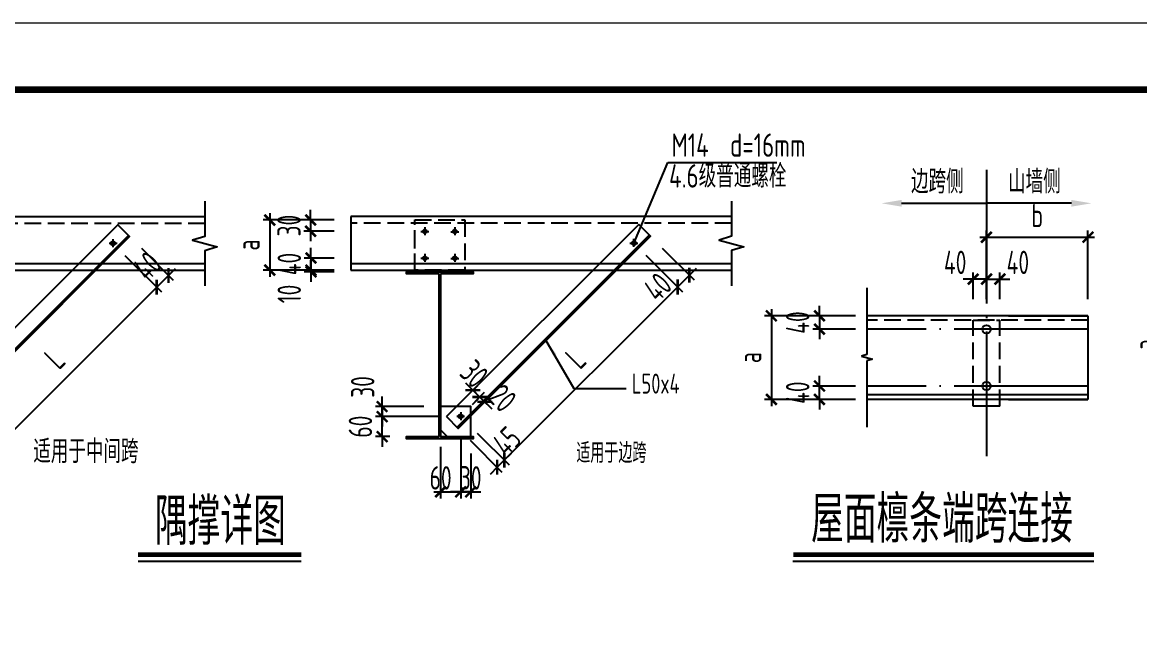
# Model space of a CAD drawing. Extents: x 287065 to 1473467, y 284802 to 344222.
# Drawn here: x 1424500 to 1441221, y 317801 to 326832 of the extents above; entities that cross this region are included whole.
import ezdxf

# ---------------------------------------------------------------- set-up
doc = ezdxf.new("R2010")
doc.units = 0
doc.header["$LTSCALE"] = 1000
doc.linetypes.add('DASH', pattern=[0.35, 0.25, -0.1])
doc.linetypes.add('DOTE', pattern=[2.42, 2, -0.2, 0.02, -0.2])
doc.layers.get('0').update_dxf_attribs({"linetype": 'CONTINUOUS'})
doc.layers.get('DEFPOINTS').update_dxf_attribs({"linetype": 'CONTINUOUS'})
for name, color, linetype in [('1', 3, 'CONTINUOUS'), ('BEAM_CON', 4, 'CONTINUOUS'), ('DIM', 3, 'CONTINUOUS'), ('DOTE', 8, 'DOTE'), ('FRAME', 3, 'CONTINUOUS'), ('NUM', 3, 'CONTINUOUS'), ('OTHER', 7, 'CONTINUOUS'), ('TEXT', 7, 'CONTINUOUS'), ('THIN', 7, 'CONTINUOUS'), ('填充', 8, 'CONTINUOUS'), ('建筑', 3, 'CONTINUOUS'), ('标注', 1, 'CONTINUOUS')]:
    doc.layers.add(name, color=color, linetype=linetype)
doc.styles.add('TSSD_Dimension', font='tssdeng.shx', dxfattribs={"width": 0.7, "bigfont": 'hztxt.shx'})
doc.styles.add('TSSD_Rein', font='tssdeng.shx', dxfattribs={"width": 0.7, "bigfont": 'hztxt.shx'})
doc.dimstyles.new('TSSD_100_100', dxfattribs={"dimtxt": 350, "dimasz": 150, "dimexe": 100, "dimexo": 250, "dimgap": 150, "dimtad": 1, "dimdec": 0, "dimzin": 0, "dimdsep": 46, "dimtxsty": 'TSSD_Dimension', "dimblk": 'ARCHTICK', "dimcen": 0, "dimdle": 100, "dimclrd": 3, "dimclre": 3, "dimclrt": 7, "dimadec": 0, "dimazin": 0, "dimtfac": 1, "dimtdec": 0, "dimtix": 1, "dimtmove": 2, "dimatfit": 3, "dimfxl": 100, "dimtolj": 1, "dimtzin": 0, "dimarcsym": 0})

# ---------------------------------------------------------------- blocks, each defined once
blk = doc.blocks.new('A$C2F0C53E4')
at = {"layer": 'FRAME'}
for points in [[(10, 42010, 20, 20, 0), (10, 10, 20, 20, 0), (59410, 10, 20, 20, 0), (59410, 42010, 20, 20, 0)], [(2510, 41010, 100, 100, 0), (2510, 1010, 100, 100, 0), (58410, 1010, 100, 100, 0), (58410, 41010, 100, 100, 0)]]:
    blk.add_lwpolyline(points, format="xyseb", close=True, dxfattribs=at)
blk = doc.blocks.new('_ARCHTICK')
at = {"color": 0}
blk.add_lwpolyline([(-0.53, -0.53, 0.25, 0.25, 0), (0.53, 0.53, 0.5, 0.5, 0)], format="xyseb", dxfattribs=at)
blk = doc.blocks.new('*D838')
at = {"layer": 'DEFPOINTS', "color": 0}
for p in [(1443345, 323130), (1441628, 320880), (1443345, 320880)]:
    blk.add_point(p, dxfattribs=at)
at = {"layer": 'DIM', "color": 3, "lineweight": -2}
for p, q in [((1441628, 323230), (1441628, 320780)), ((1443095, 323130), (1441528, 323130)), ((1443095, 320880), (1441528, 320880))]:
    blk.add_line(p, q, dxfattribs=at)
at = {"layer": 'DIM', "color": 3, "lineweight": -2, "xscale": 150, "yscale": 150, "zscale": 150}
for p, rotation in [((1441628, 323130), 90), ((1441628, 320880), 270)]:
    blk.add_blockref('_ARCHTICK', p, dxfattribs=dict(at, rotation=rotation))
at = {"layer": 'DIM', "color": 7, "insert": (1441303, 322005), "char_height": 350, "attachment_point": 5, "rotation": 90, "style": 'TSSD_Dimension'}
blk.add_mtext('\\A1;a', dxfattribs=at)
blk = doc.blocks.new('*D847')
at = {"layer": 'DEFPOINTS', "color": 0}
for p in [(1426105, 323626), (1425857, 323520), (1426687, 323043)]:
    blk.add_point(p, dxfattribs=at)
at = {"layer": 'DIM', "color": 3, "lineweight": -2}
for p, q in [((1426282, 323449), (1426758, 322972)), ((1426034, 323343), (1426581, 322796)), ((1426511, 322866), (1426687, 323043)), ((1426687, 323043), (1426793, 323149)), ((1426511, 322866), (1426405, 322760))]:
    blk.add_line(p, q, dxfattribs=at)
at = {"layer": 'DIM', "color": 3, "lineweight": -2, "xscale": 150, "yscale": 150, "zscale": 150}
for p, rotation in [((1426687, 323043), 224.9999999999957), ((1426511, 322866), 44.9999999999956)]:
    blk.add_blockref('_ARCHTICK', p, dxfattribs=dict(at, rotation=rotation))
at = {"layer": 'DIM', "color": 7, "insert": (1426369, 323185), "char_height": 350, "attachment_point": 5, "rotation": 45, "style": 'TSSD_Dimension'}
blk.add_mtext('\\A1;40', dxfattribs=at)
blk = doc.blocks.new('*D849')
at = {"layer": 'DEFPOINTS', "color": 0}
for p in [(1425857, 323520), (1426511, 322866), (1423335, 320856)]:
    blk.add_point(p, dxfattribs=at)
at = {"layer": 'DIM', "color": 3, "lineweight": -2}
for p, q in [((1426034, 323343), (1426581, 322796)), ((1423847, 320203), (1426581, 322937)), ((1423512, 320679), (1423988, 320203))]:
    blk.add_line(p, q, dxfattribs=at)
at = {"layer": 'DIM', "color": 3, "lineweight": -2, "xscale": 150, "yscale": 150, "zscale": 150}
for p, rotation in [((1426511, 322866), 44.99999999999562), ((1423918, 320273), 224.9999999999957)]:
    blk.add_blockref('_ARCHTICK', p, dxfattribs=dict(at, rotation=rotation))
at = {"layer": 'DIM', "color": 7, "insert": (1424984, 321800), "char_height": 350, "attachment_point": 5, "rotation": 45, "style": 'TSSD_Dimension'}
blk.add_mtext('\\A1;L', dxfattribs=at)
blk = doc.blocks.new('*D897')
at = {"layer": 'DEFPOINTS', "color": 0}
for p in [(1437219, 322438), (1436429, 322238), (1437219, 322238)]:
    blk.add_point(p, dxfattribs=at)
at = {"layer": 'DIM', "color": 3, "lineweight": -2}
for p, q in [((1436429, 322438), (1436429, 322588)), ((1436969, 322438), (1436329, 322438)), ((1436429, 322438), (1436429, 322238)), ((1436969, 322238), (1436329, 322238)), ((1436429, 322238), (1436429, 322088))]:
    blk.add_line(p, q, dxfattribs=at)
at = {"layer": 'DIM', "color": 3, "lineweight": -2, "xscale": 150, "yscale": 150, "zscale": 150}
for p, rotation in [((1436429, 322438), 270), ((1436429, 322238), 90)]:
    blk.add_blockref('_ARCHTICK', p, dxfattribs=dict(at, rotation=rotation))
at = {"layer": 'DIM', "color": 7, "insert": (1436104, 322338), "char_height": 350, "attachment_point": 5, "rotation": 90, "style": 'TSSD_Dimension'}
blk.add_mtext('\\A1;40', dxfattribs=at)
blk = doc.blocks.new('*D898')
at = {"layer": 'DEFPOINTS', "color": 0}
for p in [(1436429, 321388), (1437219, 321388), (1437219, 321188)]:
    blk.add_point(p, dxfattribs=at)
at = {"layer": 'DIM', "color": 3, "lineweight": -2}
for p, q in [((1436429, 321388), (1436429, 321538)), ((1436969, 321388), (1436329, 321388)), ((1436429, 321188), (1436429, 321388)), ((1436969, 321188), (1436329, 321188)), ((1436429, 321188), (1436429, 321038))]:
    blk.add_line(p, q, dxfattribs=at)
at = {"layer": 'DIM', "color": 3, "lineweight": -2, "xscale": 150, "yscale": 150, "zscale": 150}
for p, rotation in [((1436429, 321388), 270), ((1436429, 321188), 90)]:
    blk.add_blockref('_ARCHTICK', p, dxfattribs=dict(at, rotation=rotation))
at = {"layer": 'DIM', "color": 7, "insert": (1436104, 321288), "char_height": 350, "attachment_point": 5, "rotation": 90, "style": 'TSSD_Dimension'}
blk.add_mtext('\\A1;40', dxfattribs=at)
blk = doc.blocks.new('*D899')
at = {"layer": 'DEFPOINTS', "color": 0}
for p in [(1437219, 322438), (1435709, 321188), (1437219, 321188)]:
    blk.add_point(p, dxfattribs=at)
at = {"layer": 'DIM', "color": 3, "lineweight": -2}
for p, q in [((1435709, 322538), (1435709, 321088)), ((1436969, 322438), (1435609, 322438)), ((1436969, 321188), (1435609, 321188))]:
    blk.add_line(p, q, dxfattribs=at)
at = {"layer": 'DIM', "color": 3, "lineweight": -2, "xscale": 150, "yscale": 150, "zscale": 150}
for p, rotation in [((1435709, 322438), 90), ((1435709, 321188), 270)]:
    blk.add_blockref('_ARCHTICK', p, dxfattribs=dict(at, rotation=rotation))
at = {"layer": 'DIM', "color": 7, "insert": (1435384, 321813), "char_height": 350, "attachment_point": 5, "rotation": 90, "style": 'TSSD_Dimension'}
blk.add_mtext('\\A1;a', dxfattribs=at)
blk = doc.blocks.new('*D900')
at = {"layer": 'DEFPOINTS', "color": 0}
for p in [(1438729, 322988), (1438729, 322438), (1438929, 322488)]:
    blk.add_point(p, dxfattribs=at)
at = {"layer": 'DIM', "color": 3, "lineweight": -2}
for p, q in [((1438729, 322688), (1438729, 323088)), ((1438929, 322738), (1438929, 323088)), ((1438729, 322988), (1438579, 322988)), ((1438929, 322988), (1438729, 322988)), ((1438929, 322988), (1439079, 322988))]:
    blk.add_line(p, q, dxfattribs=at)
at = {"layer": 'DIM', "color": 3, "lineweight": -2, "xscale": 150, "yscale": 150, "zscale": 150}
blk.add_blockref('_ARCHTICK', (1438729, 322988), dxfattribs=at)
at = {"layer": 'DIM', "color": 3, "lineweight": -2, "xscale": 150, "yscale": 150, "zscale": 150, "rotation": 180}
blk.add_blockref('_ARCHTICK', (1438929, 322988), dxfattribs=at)
at = {"layer": 'DIM', "color": 7, "insert": (1438460, 323238), "char_height": 350, "attachment_point": 5, "style": 'TSSD_Dimension'}
blk.add_mtext('\\A1;40', dxfattribs=at)
blk = doc.blocks.new('*D901')
at = {"layer": 'DEFPOINTS', "color": 0}
for p in [(1439129, 322988), (1438929, 322488), (1439129, 322438)]:
    blk.add_point(p, dxfattribs=at)
at = {"layer": 'DIM', "color": 3, "lineweight": -2}
for p, q in [((1438929, 322738), (1438929, 323088)), ((1439129, 322688), (1439129, 323088)), ((1438929, 322988), (1438779, 322988)), ((1438929, 322988), (1439129, 322988)), ((1439129, 322988), (1439279, 322988))]:
    blk.add_line(p, q, dxfattribs=at)
at = {"layer": 'DIM', "color": 3, "lineweight": -2, "xscale": 150, "yscale": 150, "zscale": 150}
blk.add_blockref('_ARCHTICK', (1438929, 322988), dxfattribs=at)
at = {"layer": 'DIM', "color": 3, "lineweight": -2, "xscale": 150, "yscale": 150, "zscale": 150, "rotation": 180}
blk.add_blockref('_ARCHTICK', (1439129, 322988), dxfattribs=at)
at = {"layer": 'DIM', "color": 7, "insert": (1439398, 323238), "char_height": 350, "attachment_point": 5, "style": 'TSSD_Dimension'}
blk.add_mtext('\\A1;40', dxfattribs=at)
blk = doc.blocks.new('*D902')
at = {"layer": 'DEFPOINTS', "color": 0}
for p in [(1440447, 323615), (1438929, 322438), (1440447, 322438)]:
    blk.add_point(p, dxfattribs=at)
at = {"layer": 'DIM', "color": 3, "lineweight": -2}
for p, q in [((1438929, 322688), (1438929, 323715)), ((1440447, 322688), (1440447, 323715)), ((1438829, 323615), (1440547, 323615))]:
    blk.add_line(p, q, dxfattribs=at)
at = {"layer": 'DIM', "color": 3, "lineweight": -2, "xscale": 150, "yscale": 150, "zscale": 150, "rotation": 180}
blk.add_blockref('_ARCHTICK', (1438929, 323615), dxfattribs=at)
at = {"layer": 'DIM', "color": 3, "lineweight": -2, "xscale": 150, "yscale": 150, "zscale": 150}
blk.add_blockref('_ARCHTICK', (1440447, 323615), dxfattribs=at)
at = {"layer": 'DIM', "color": 7, "insert": (1439688, 323940), "char_height": 350, "attachment_point": 5, "style": 'TSSD_Dimension'}
blk.add_mtext('\\A1;b', dxfattribs=at)
blk = doc.blocks.new('*D918')
at = {"layer": 'DEFPOINTS', "color": 0}
for p in [(1431060, 320876), (1431210, 320630), (1431060, 319805)]:
    blk.add_point(p, dxfattribs=at)
at = {"layer": 'DIM', "color": 3, "lineweight": -2}
for p, q in [((1431060, 320626), (1431060, 319705)), ((1431210, 320380), (1431210, 319705)), ((1431060, 319805), (1430910, 319805)), ((1431210, 319805), (1431060, 319805)), ((1431210, 319805), (1431360, 319805))]:
    blk.add_line(p, q, dxfattribs=at)
at = {"layer": 'DIM', "color": 3, "lineweight": -2, "xscale": 150, "yscale": 150, "zscale": 150}
blk.add_blockref('_ARCHTICK', (1431060, 319805), dxfattribs=at)
at = {"layer": 'DIM', "color": 3, "lineweight": -2, "xscale": 150, "yscale": 150, "zscale": 150, "rotation": 180}
blk.add_blockref('_ARCHTICK', (1431210, 319805), dxfattribs=at)
at = {"layer": 'DIM', "color": 7, "insert": (1431210, 320013), "char_height": 350, "attachment_point": 5, "style": 'TSSD_Dimension'}
blk.add_mtext('\\A1;30', dxfattribs=at)
blk = doc.blocks.new('*D919')
at = {"layer": 'DEFPOINTS', "color": 0}
for p in [(1431060, 320876), (1430760, 320730), (1431060, 319805)]:
    blk.add_point(p, dxfattribs=at)
at = {"layer": 'DIM', "color": 3, "lineweight": -2}
for p, q in [((1431060, 320626), (1431060, 319705)), ((1430760, 320480), (1430760, 319705)), ((1430660, 319805), (1431160, 319805))]:
    blk.add_line(p, q, dxfattribs=at)
at = {"layer": 'DIM', "color": 3, "lineweight": -2, "xscale": 150, "yscale": 150, "zscale": 150, "rotation": 180}
blk.add_blockref('_ARCHTICK', (1430760, 319805), dxfattribs=at)
at = {"layer": 'DIM', "color": 3, "lineweight": -2, "xscale": 150, "yscale": 150, "zscale": 150}
blk.add_blockref('_ARCHTICK', (1431060, 319805), dxfattribs=at)
at = {"layer": 'DIM', "color": 7, "insert": (1430760, 320013), "char_height": 350, "attachment_point": 5, "style": 'TSSD_Dimension'}
blk.add_mtext('\\A1;60', dxfattribs=at)
blk = doc.blocks.new('*D920')
at = {"layer": 'DEFPOINTS', "color": 0}
for p in [(1429418, 323304), (1428820, 323123), (1429418, 323123)]:
    blk.add_point(p, dxfattribs=at)
at = {"layer": 'DIM', "color": 3, "lineweight": -2}
for p, q in [((1428820, 323304), (1428820, 323454)), ((1429168, 323304), (1428720, 323304)), ((1428820, 323304), (1428820, 323123)), ((1429168, 323123), (1428720, 323123)), ((1428820, 323123), (1428820, 322973))]:
    blk.add_line(p, q, dxfattribs=at)
at = {"layer": 'DIM', "color": 3, "lineweight": -2, "xscale": 150, "yscale": 150, "zscale": 150}
for p, rotation in [((1428820, 323304), 270), ((1428820, 323123), 90)]:
    blk.add_blockref('_ARCHTICK', p, dxfattribs=dict(at, rotation=rotation))
at = {"layer": 'DIM', "color": 7, "insert": (1428495, 323214), "char_height": 350, "attachment_point": 5, "rotation": 90, "style": 'TSSD_Dimension'}
blk.add_mtext('\\A1;40', dxfattribs=at)
blk = doc.blocks.new('*D921')
at = {"layer": 'DEFPOINTS', "color": 0}
for p in [(1433900, 323629), (1433653, 323523), (1434483, 323047)]:
    blk.add_point(p, dxfattribs=at)
at = {"layer": 'DIM', "color": 3, "lineweight": -2}
for p, q in [((1434077, 323452), (1434554, 322976)), ((1433830, 323346), (1434377, 322799)), ((1434306, 322870), (1434483, 323047)), ((1434483, 323047), (1434589, 323153)), ((1434306, 322870), (1434200, 322764))]:
    blk.add_line(p, q, dxfattribs=at)
at = {"layer": 'DIM', "color": 3, "lineweight": -2, "xscale": 150, "yscale": 150, "zscale": 150}
for p, rotation in [((1434483, 323047), 224.9999999999957), ((1434306, 322870), 44.9999999999956)]:
    blk.add_blockref('_ARCHTICK', p, dxfattribs=dict(at, rotation=rotation))
at = {"layer": 'DIM', "color": 7, "insert": (1434006, 322870), "char_height": 350, "attachment_point": 5, "rotation": 45, "style": 'TSSD_Dimension'}
blk.add_mtext('\\A1;40', dxfattribs=at)
blk = doc.blocks.new('*D922')
at = {"layer": 'DEFPOINTS', "color": 0}
for p in [(1433653, 323523), (1434306, 322870), (1431131, 320859)]:
    blk.add_point(p, dxfattribs=at)
at = {"layer": 'DIM', "color": 3, "lineweight": -2}
for p, q in [((1433830, 323346), (1434377, 322799)), ((1431642, 320206), (1434377, 322941)), ((1431307, 320683), (1431784, 320206))]:
    blk.add_line(p, q, dxfattribs=at)
at = {"layer": 'DIM', "color": 3, "lineweight": -2, "xscale": 150, "yscale": 150, "zscale": 150}
for p, rotation in [((1434306, 322870), 44.99999999999562), ((1431713, 320277), 224.9999999999957)]:
    blk.add_blockref('_ARCHTICK', p, dxfattribs=dict(at, rotation=rotation))
at = {"layer": 'DIM', "color": 7, "insert": (1432780, 321803), "char_height": 350, "attachment_point": 5, "rotation": 45, "style": 'TSSD_Dimension'}
blk.add_mtext('\\A1;L', dxfattribs=at)
blk = doc.blocks.new('*D923')
at = {"layer": 'DEFPOINTS', "color": 0}
for p in [(1430760, 321080), (1429884, 320930), (1431000, 320930)]:
    blk.add_point(p, dxfattribs=at)
at = {"layer": 'DIM', "color": 3, "lineweight": -2}
for p, q in [((1429884, 321080), (1429884, 321230)), ((1430510, 321080), (1429784, 321080)), ((1429884, 321080), (1429884, 320930)), ((1430750, 320930), (1429784, 320930)), ((1429884, 320930), (1429884, 320780))]:
    blk.add_line(p, q, dxfattribs=at)
at = {"layer": 'DIM', "color": 3, "lineweight": -2, "xscale": 150, "yscale": 150, "zscale": 150}
for p, rotation in [((1429884, 321080), 270), ((1429884, 320930), 90)]:
    blk.add_blockref('_ARCHTICK', p, dxfattribs=dict(at, rotation=rotation))
at = {"layer": 'DIM', "color": 7, "insert": (1429594, 321374), "char_height": 350, "attachment_point": 5, "rotation": 90, "style": 'TSSD_Dimension'}
blk.add_mtext('\\A1;30', dxfattribs=at)
blk = doc.blocks.new('*D924')
at = {"layer": 'DEFPOINTS', "color": 0}
for p in [(1431347, 321223), (1431000, 321082), (1431103, 320979)]:
    blk.add_point(p, dxfattribs=at)
at = {"layer": 'DIM', "color": 3, "lineweight": -2}
for p, q in [((1431244, 321326), (1431138, 321432)), ((1431176, 321259), (1431315, 321397)), ((1431244, 321326), (1431347, 321223)), ((1431279, 321156), (1431418, 321294)), ((1431347, 321223), (1431453, 321117))]:
    blk.add_line(p, q, dxfattribs=at)
at = {"layer": 'DIM', "color": 3, "lineweight": -2, "xscale": 150, "yscale": 150, "zscale": 150}
for p, rotation in [((1431244, 321326), 315.0000000000648), ((1431347, 321223), 135.0000000000648)]:
    blk.add_blockref('_ARCHTICK', p, dxfattribs=dict(at, rotation=rotation))
at = {"layer": 'DIM', "color": 7, "insert": (1431263, 321570), "char_height": 350, "attachment_point": 5, "rotation": 315, "style": 'TSSD_Dimension'}
blk.add_mtext('\\A1;30', dxfattribs=at)
blk = doc.blocks.new('*D925')
at = {"layer": 'DEFPOINTS', "color": 0}
for p in [(1431025, 320753), (1431131, 320859), (1431713, 320277)]:
    blk.add_point(p, dxfattribs=at)
at = {"layer": 'DIM', "color": 3, "lineweight": -2}
for p, q in [((1431201, 320577), (1431678, 320100)), ((1431307, 320683), (1431784, 320206)), ((1431713, 320277), (1431819, 320383)), ((1431607, 320171), (1431713, 320277)), ((1431607, 320171), (1431501, 320065))]:
    blk.add_line(p, q, dxfattribs=at)
at = {"layer": 'DIM', "color": 3, "lineweight": -2, "xscale": 150, "yscale": 150, "zscale": 150}
for p, rotation in [((1431713, 320277), 225.0000000003144), ((1431607, 320171), 45.00000000031447)]:
    blk.add_blockref('_ARCHTICK', p, dxfattribs=dict(at, rotation=rotation))
at = {"layer": 'DIM', "color": 7, "insert": (1431749, 320564), "char_height": 350, "attachment_point": 5, "rotation": 45, "style": 'TSSD_Dimension'}
blk.add_mtext('\\A1;45', dxfattribs=at)
blk = doc.blocks.new('*D926')
at = {"layer": 'DEFPOINTS', "color": 0}
for p in [(1431421, 321150), (1431060, 320936), (1431134, 320863)]:
    blk.add_point(p, dxfattribs=at)
at = {"layer": 'DIM', "color": 3, "lineweight": -2}
for p, q in [((1431237, 321113), (1431418, 321294)), ((1431347, 321223), (1431241, 321329)), ((1431310, 321039), (1431491, 321220)), ((1431347, 321223), (1431421, 321150)), ((1431421, 321150), (1431527, 321044))]:
    blk.add_line(p, q, dxfattribs=at)
at = {"layer": 'DIM', "color": 3, "lineweight": -2, "xscale": 150, "yscale": 150, "zscale": 150}
for p, rotation in [((1431347, 321223), 315.0000000000043), ((1431421, 321150), 135.0000000000043)]:
    blk.add_blockref('_ARCHTICK', p, dxfattribs=dict(at, rotation=rotation))
at = {"layer": 'DIM', "color": 7, "insert": (1431686, 321206), "char_height": 350, "attachment_point": 5, "rotation": 315, "style": 'TSSD_Dimension'}
blk.add_mtext('\\A1;20', dxfattribs=at)
blk = doc.blocks.new('*D927')
at = {"layer": 'DEFPOINTS', "color": 0}
for p in [(1429885, 320930), (1431000, 320930), (1430248, 320630)]:
    blk.add_point(p, dxfattribs=at)
at = {"layer": 'DIM', "color": 3, "lineweight": -2}
for p, q in [((1429885, 320930), (1429885, 321080)), ((1430750, 320930), (1429785, 320930)), ((1429885, 320630), (1429885, 320930)), ((1429998, 320630), (1429785, 320630)), ((1429885, 320630), (1429885, 320480))]:
    blk.add_line(p, q, dxfattribs=at)
at = {"layer": 'DIM', "color": 3, "lineweight": -2, "xscale": 150, "yscale": 150, "zscale": 150}
for p, rotation in [((1429885, 320930), 270), ((1429885, 320630), 90)]:
    blk.add_blockref('_ARCHTICK', p, dxfattribs=dict(at, rotation=rotation))
at = {"layer": 'DIM', "color": 7, "insert": (1429560, 320780), "char_height": 350, "attachment_point": 5, "rotation": 90, "style": 'TSSD_Dimension'}
blk.add_mtext('\\A1;60', dxfattribs=at)
blk = doc.blocks.new('_ARROW')
blk.add_solid([(0, 0), (-1, 0.1), (-1, -0.1)])
blk = doc.blocks.new('*D928')
at = {"layer": 'DEFPOINTS', "color": 0}
for p in [(1429418, 323873), (1428815, 323704), (1429418, 323704)]:
    blk.add_point(p, dxfattribs=at)
at = {"layer": 'DIM', "color": 3, "lineweight": -2}
for p, q in [((1429168, 323873), (1428715, 323873)), ((1428815, 323873), (1428815, 324023)), ((1428815, 323873), (1428815, 323704)), ((1429168, 323704), (1428715, 323704)), ((1428815, 323704), (1428815, 323554))]:
    blk.add_line(p, q, dxfattribs=at)
at = {"layer": 'DIM', "color": 3, "lineweight": -2, "xscale": 150, "yscale": 150, "zscale": 150}
for p, rotation in [((1428815, 323873), 270), ((1428815, 323704), 90)]:
    blk.add_blockref('_ARCHTICK', p, dxfattribs=dict(at, rotation=rotation))
at = {"layer": 'DIM', "color": 7, "insert": (1428490, 323789), "char_height": 350, "attachment_point": 5, "rotation": 90, "style": 'TSSD_Dimension'}
blk.add_mtext('\\A1;30', dxfattribs=at)
blk = doc.blocks.new('*D929')
at = {"layer": 'DEFPOINTS', "color": 0}
for p in [(1429418, 323873), (1428203, 323123), (1429418, 323123)]:
    blk.add_point(p, dxfattribs=at)
at = {"layer": 'DIM', "color": 3, "lineweight": -2}
for p, q in [((1429168, 323873), (1428103, 323873)), ((1428203, 323973), (1428203, 323023)), ((1429168, 323123), (1428103, 323123))]:
    blk.add_line(p, q, dxfattribs=at)
at = {"layer": 'DIM', "color": 3, "lineweight": -2, "xscale": 150, "yscale": 150, "zscale": 150}
for p, rotation in [((1428203, 323873), 90), ((1428203, 323123), 270)]:
    blk.add_blockref('_ARCHTICK', p, dxfattribs=dict(at, rotation=rotation))
at = {"layer": 'DIM', "color": 7, "insert": (1427878, 323498), "char_height": 350, "attachment_point": 5, "rotation": 90, "style": 'TSSD_Dimension'}
blk.add_mtext('\\A1;a', dxfattribs=at)
blk = doc.blocks.new('*D930')
at = {"layer": 'DEFPOINTS', "color": 0}
for p in [(1428820, 323098), (1429418, 323123), (1429418, 323098)]:
    blk.add_point(p, dxfattribs=at)
at = {"layer": 'DIM', "color": 3, "lineweight": -2}
for p, q in [((1428820, 323123), (1428820, 323273)), ((1429168, 323123), (1428720, 323123)), ((1429168, 323098), (1428720, 323098)), ((1428820, 323123), (1428820, 323098)), ((1428820, 323098), (1428820, 322948))]:
    blk.add_line(p, q, dxfattribs=at)
at = {"layer": 'DIM', "color": 3, "lineweight": -2, "xscale": 150, "yscale": 150, "zscale": 150}
for p, rotation in [((1428820, 323123), 270), ((1428820, 323098), 90)]:
    blk.add_blockref('_ARCHTICK', p, dxfattribs=dict(at, rotation=rotation))
at = {"layer": 'DIM', "color": 7, "insert": (1428495, 322766), "char_height": 350, "attachment_point": 5, "rotation": 90, "style": 'TSSD_Dimension'}
blk.add_mtext('\\A1;10', dxfattribs=at)

msp = doc.modelspace()

# ---------------------------------------------------------------- linework, layer by layer
at = {"layer": '1'}
for p, q in [((1440446.79, 322437.829), (1437139.227, 322437.829)), ((1440446.79, 322437.829), (1440446.79, 321187.829)), ((1440446.79, 321253.568), (1437139.227, 321253.568)), ((1440446.79, 321187.829), (1437139.227, 321187.829)), ((1439129.191, 321087.693), (1438729.191, 321087.693))]:
    msp.add_line(p, q, dxfattribs=at)
for centre in [(1438929.191, 322237.829), (1438929.191, 321387.829)]:
    msp.add_circle(centre, 62.5, dxfattribs=at)
at = {"layer": 'BEAM_CON'}
for p, q in [((1439256.545, 322437.829), (1440446.79, 322437.829)), ((1439256.545, 321187.829), (1440446.79, 321187.829))]:
    msp.add_line(p, q, dxfattribs=at)
at = {"layer": 'DOTE'}
for p, q in [((1438929.191, 324625.092), (1438929.191, 320335.431)), ((1440446.79, 322237.829), (1437139.227, 322237.829)), ((1440446.79, 321387.829), (1437139.227, 321387.829))]:
    msp.add_line(p, q, dxfattribs=at)
at = {"layer": 'NUM'}
for p, q in [((1426231.265, 318764.684), (1428674.928, 318764.684)), ((1436032.243, 318764.449), (1440536.775, 318764.449))]:
    msp.add_line(p, q, dxfattribs=at)
at = {"layer": 'NUM', "const_width": 70}
for points in [[(1426231.265, 318864.684), (1428674.928, 318864.684)], [(1436035.569, 318864.684), (1440536.775, 318864.684)]]:
    msp.add_lwpolyline(points, dxfattribs=at)
at = {"layer": 'OTHER', "linetype": 'Continuous', "ltscale": 0.125}
for p, q in [((1437139.227, 322855.329), (1437139.227, 321861.579)), ((1437139.227, 321861.579), (1437056.727, 321835.329)), ((1437056.727, 321835.329), (1437221.727, 321790.329)), ((1437221.727, 321790.329), (1437139.227, 321764.079)), ((1437139.227, 321764.079), (1437139.227, 320770.329))]:
    msp.add_line(p, q, dxfattribs=at)
at = {"layer": 'TEXT'}
for p, q in [((1433652.878, 323523.147), (1434158.813, 324734.241)), ((1434158.813, 324734.241), (1435793.182, 324734.241)), ((1437657.843, 324122.798), (1438929.191, 324122.798)), ((1440200.539, 324122.798), (1438929.191, 324122.798)), ((1432330.096, 322080.433), (1432755.399, 321353.14)), ((1432755.399, 321353.14), (1433536.074, 321353.14))]:
    msp.add_line(p, q, dxfattribs=at)
for points in [[(1437657.843, 324172.798), (1437657.843, 324072.798), (1437357.843, 324122.798)], [(1440200.539, 324172.798), (1440200.539, 324072.798), (1440500.539, 324122.798)]]:
    msp.add_solid(points, dxfattribs=at)
at = {"layer": 'THIN', "ltscale": 0.5, "elevation": 6.833}
msp.add_lwpolyline([(1427230.615, 324152.89), (1427230.615, 323627.89), (1427047.281, 323569.557), (1427413.948, 323469.557), (1427230.615, 323411.224), (1427230.615, 322886.224)], dxfattribs=at)
at = {"layer": 'THIN', "ltscale": 0.5}
msp.add_lwpolyline([(1435112.476, 324156.48), (1435112.476, 323631.48), (1434929.142, 323573.147), (1435295.809, 323473.147), (1435112.476, 323414.814), (1435112.476, 322889.814)], dxfattribs=at)
at = {"layer": '建筑', "linetype": 'Continuous'}
for p, q in [((1429417.797, 323923.147), (1429417.797, 323123.147)), ((1423052.26, 320926.557), (1425928.102, 323802.4)), ((1430522.878, 323764.315), (1430522.878, 323644.315)), ((1430522.878, 323764.315), (1430522.878, 323644.315)), ((1430847.746, 320930.147), (1433723.588, 323805.99)), ((1430972.878, 323764.315), (1430972.878, 323644.315)), ((1430972.878, 323764.315), (1430972.878, 323644.315)), ((1423211.359, 320767.458), (1426087.201, 323643.301)), ((1423229.036, 320749.78), (1426104.879, 323625.623)), ((1425857.392, 323465.725), (1425857.392, 323585.725)), ((1430582.56, 323698.147), (1430463.196, 323698.147)), ((1430582.56, 323698.147), (1430463.196, 323698.147)), ((1430913.196, 323698.147), (1431032.56, 323698.147)), ((1430913.196, 323698.147), (1431032.56, 323698.147)), ((1431006.845, 320771.048), (1433882.687, 323646.891)), ((1431024.522, 320753.37), (1433900.365, 323629.213)), ((1433652.878, 323469.315), (1433652.878, 323589.315)), ((1425917.074, 323519.557), (1425797.71, 323519.557)), ((1433712.56, 323523.147), (1433593.196, 323523.147)), ((1422977.392, 323219.557), (1427230.615, 323219.557)), ((1429417.797, 323223.147), (1435112.476, 323223.147)), ((1430582.56, 323298.147), (1430463.196, 323298.147)), ((1430582.56, 323298.147), (1430463.196, 323298.147)), ((1430522.878, 323364.315), (1430522.878, 323244.315)), ((1430522.878, 323364.315), (1430522.878, 323244.315)), ((1430913.196, 323298.147), (1431032.56, 323298.147)), ((1430913.196, 323298.147), (1431032.56, 323298.147)), ((1430972.878, 323364.315), (1430972.878, 323244.315)), ((1430972.878, 323364.315), (1430972.878, 323244.315)), ((1431119.56, 320930.147), (1431000.196, 320930.147)), ((1431059.878, 320996.315), (1431059.878, 320876.315)), ((1430759.878, 320730.147), (1430859.878, 320630.147))]:
    msp.add_line(p, q, dxfattribs=at)
at = {"layer": '建筑', "linetype": 'Continuous', "elevation": 6.833}
for points in [[(1427230.615, 323919.557), (1422977.392, 323919.557), (1422977.392, 323119.557), (1427230.615, 323119.557)], [(1423052.26, 320926.557), (1423229.036, 320749.78), (1426104.879, 323625.623), (1425928.102, 323802.4), (1423052.26, 320926.557)]]:
    msp.add_lwpolyline(points, dxfattribs=at)
at = {"layer": '建筑', "linetype": 'Continuous'}
for points in [[(1435112.476, 323923.147), (1429417.797, 323923.147)], [(1430847.746, 320930.147), (1431024.522, 320753.37), (1433900.365, 323629.213), (1433723.588, 323805.99), (1430847.746, 320930.147)], [(1429417.797, 323123.147), (1435112.476, 323123.147)], [(1430735.878, 323066.147), (1430247.878, 323066.147), (1430247.878, 323098.147), (1431247.878, 323098.147), (1431247.878, 323066.147), (1430759.878, 323066.147)], [(1430735.878, 323066.147), (1430247.878, 323066.147), (1430247.878, 323098.147), (1431247.878, 323098.147), (1431247.878, 323066.147), (1430759.878, 323066.147)], [(1430735.878, 320630.147), (1430735.878, 323066.147)], [(1430759.878, 323066.147), (1430759.878, 320630.147)], [(1430847.746, 320930.147), (1431024.522, 320753.37)], [(1430759.878, 320730.147), (1430759.878, 320630.147), (1430859.878, 320630.147), (1430759.878, 320730.147)], [(1430759.878, 320630.147), (1431247.878, 320630.147), (1431247.878, 320598.147), (1430247.878, 320598.147), (1430247.878, 320630.147), (1430735.878, 320630.147)]]:
    msp.add_lwpolyline(points, dxfattribs=at)
msp.add_lwpolyline([(1430759.878, 320630.147), (1431209.878, 320630.147), (1431209.878, 321080.147), (1430759.878, 321080.147)], close=True, dxfattribs=at)
for centre in [(1430522.878, 323701.231), (1430522.878, 323701.231), (1430972.878, 323701.231), (1430972.878, 323701.231), (1425857.392, 323522.641), (1433652.878, 323526.231), (1430522.878, 323301.231), (1430522.878, 323301.231), (1430972.878, 323301.231), (1430972.878, 323301.231), (1431059.878, 320933.231)]:
    msp.add_circle(centre, 30, dxfattribs=at)
at = {"layer": '标注', "linetype": 'DASH'}
for p, q in [((1427230.615, 323819.557), (1422977.392, 323819.557)), ((1435112.476, 323823.147), (1429417.797, 323823.147)), ((1440446.79, 322372.09), (1437139.227, 322372.09)), ((1438729.191, 321087.693), (1438729.191, 322372.09)), ((1438729.191, 322372.09), (1439129.191, 322372.09)), ((1439129.191, 321087.693), (1439129.191, 322372.09))]:
    msp.add_line(p, q, dxfattribs=at)
for points in [[(1430372.878, 323873.147), (1431122.878, 323873.147), (1431122.878, 323123.147), (1430372.878, 323123.147)], [(1430372.878, 323873.147), (1431122.878, 323873.147), (1431122.878, 323098.147), (1430372.878, 323098.147)], [(1430372.878, 323873.147), (1431122.878, 323873.147), (1431122.878, 323098.147), (1430372.878, 323098.147)], [(1430372.878, 323873.147), (1431122.878, 323873.147), (1431122.878, 323123.147), (1430372.878, 323123.147)]]:
    msp.add_lwpolyline(points, close=True, dxfattribs=at)

# ---------------------------------------------------------------- block references
at = {"layer": 'TEXT', "xscale": -266.666666666736, "yscale": 266.6666666667443, "zscale": 266.6666666666666, "rotation": 301.506822499764}
msp.add_blockref('_ARROW', (1432330.096, 322080.433), dxfattribs=at)
at = {"layer": '填充'}
msp.add_blockref('A$C2F0C53E4', (1414046.971, 284811.708), dxfattribs=at)

# ---------------------------------------------------------------- texts
at = {"layer": 'NUM', "style": 'TSSD_Dimension', "width": 0.7}
for s, p in [('隅撑详图', (1426483.786, 319010.496)), ('屋面檩条端跨连接', (1436303.772, 319043.514))]:
    msp.add_text(s, height=700, dxfattribs=at).set_placement(p)
at = {"layer": 'TEXT'}
for s, height, style, width, p in [('M14  d=16mm', 350, 'TSSD_Rein', 0.75, (1434213.952, 324819.081)), ('4.6级普通螺栓', 350, 'TSSD_Rein', 0.75, (1434178.076, 324357.932)), ('边跨侧', 350, 'TSSD_Rein', 0.75, (1437799.474, 324271.47)), ('山墙侧', 350, 'TSSD_Rein', 0.75, (1439251.979, 324271.47)), ('L50x4', 300, 'TSSD_Dimension', 0.7, (1433621.726, 321274.021)), ('适用于中间跨', 350, 'TSSD_Rein', 0.75, (1424664.146, 320233.498)), ('适用于边跨', 300, 'TSSD_Dimension', 0.7, (1432789.997, 320237.088))]:
    msp.add_text(s, height=height, dxfattribs=dict(at, style=style, width=width)).set_placement(p)

# ---------------------------------------------------------------- dimensions: what is measured, and where the dimension line sits
at = {"layer": 'DIM'}
for base, p1, p2, angle, text, picture, middle in [((1428814.997, 323704.315), (1429417.797, 323873.147), (1429417.797, 323704.315), 90, '30', '*D928', (1428489.997, 323788.731)), ((1428203.341, 323123.147), (1429417.797, 323873.147), (1429417.797, 323123.147), 90, 'a', '*D929', (1427878.341, 323498.147)), ((1426687.343, 323043.159), (1425857.392, 323519.557), (1426104.879, 323625.623), 45, '40', '*D847', (1426369.145, 323184.581)), ((1426510.566, 322866.382), (1423335.102, 320855.846), (1425857.392, 323519.557), 45, 'L', '*D849', (1424984.256, 321799.692)), ((1428820.032, 323123.147), (1429417.797, 323304.315), (1429417.797, 323123.147), 90, '40', '*D920', (1428495.032, 323213.731)), ((1434306.052, 322869.973), (1431130.588, 320859.436), (1433652.878, 323523.147), 45, 'L', '*D922', (1432779.743, 321803.282)), ((1441627.739, 320880.369), (1443345.388, 323130.369), (1443345.388, 320880.369), 90, 'a', '*D838', (1441302.739, 322005.369)), ((1435709.325, 321187.829), (1437219.457, 322437.829), (1437219.457, 321187.829), 90, 'a', '*D899', (1435384.325, 321812.829)), ((1436428.926, 322237.829), (1437219.457, 322437.829), (1437219.457, 322237.829), 90, '40', '*D897', (1436103.926, 322337.829)), ((1436428.926, 321387.829), (1437219.457, 321187.829), (1437219.457, 321387.829), 270, '40', '*D898', (1436103.926, 321287.829)), ((1429884.757, 320930.147), (1430247.878, 320630.147), (1431000.196, 320930.147), 90, '60', '*D927', (1429559.757, 320780.147))]:
    dim = msp.add_linear_dim(base=base, p1=p1, p2=p2, angle=angle, text=text, dimstyle='TSSD_100_100', dxfattribs=at)
    dim.commit()
    dim.dimension.update_dxf_attribs({"geometry": picture, "text_midpoint": middle})
dim = msp.add_linear_dim(base=(1440446.79, 323614.74), p1=(1438929.191, 322437.829), p2=(1440446.79, 322437.829), text='b', dimstyle='TSSD_100_100', dxfattribs=at)
dim.commit()
dim.dimension.update_dxf_attribs({"geometry": '*D902', "text_midpoint": (1439687.99, 323939.74)})
for base, p1, p2, angle, text, picture, middle, dimtype in [((1434482.829, 323046.749), (1433652.878, 323523.147), (1433900.365, 323629.213), 45, '40', '*D921', (1434005.924, 322870.427), 128), ((1439129.191, 322988.487), (1438929.191, 322487.897), (1439129.191, 322437.829), 180, '40', '*D901', (1439398.382, 323238.487), 128), ((1428820.032, 323098.147), (1429417.797, 323123.147), (1429417.797, 323098.147), 90, '10', '*D930', (1428495.032, 322766.256), 128), ((1431346.966, 321223.403), (1430999.708, 321082.109), (1431102.69, 320979.127), 315, '30', '*D924', (1431262.829, 321569.671), 129), ((1429884.455, 320930.147), (1430759.878, 321080.147), (1431000.196, 320930.147), 90, '30', '*D923', (1429593.798, 321374.139), 128), ((1431420.761, 321149.609), (1431059.878, 320936.315), (1431133.672, 320862.52), 315, '20', '*D926', (1431685.902, 321205.89), 128), ((1431713.052, 320276.973), (1431024.522, 320753.37), (1431130.588, 320859.436), 45, '45', '*D925', (1431749.049, 320564.177), 129)]:
    dim = msp.add_linear_dim(base=base, p1=p1, p2=p2, angle=angle, text=text, dimstyle='TSSD_100_100', dxfattribs=at)
    dim.commit()
    dim.dimension.update_dxf_attribs({"geometry": picture, "text_midpoint": middle, "dimtype": dimtype})
for base, p1, p2, text, picture, middle in [((1438729.191, 322988.487), (1438929.191, 322487.897), (1438729.191, 322437.829), '40', '*D900', (1438460, 323238.487)), ((1431059.878, 319804.963), (1430759.878, 320730.147), (1431059.878, 320876.315), '60', '*D919', (1430759.878, 320013.296)), ((1431059.878, 319804.963), (1431209.878, 320630.147), (1431059.878, 320876.315), '30', '*D918', (1431209.878, 320013.296))]:
    dim = msp.add_linear_dim(base=base, p1=p1, p2=p2, text=text, dimstyle='TSSD_100_100', dxfattribs=at)
    dim.commit()
    dim.dimension.update_dxf_attribs({"geometry": picture, "text_midpoint": middle, "dimtype": 128})

doc.saveas('drawing.dxf')
